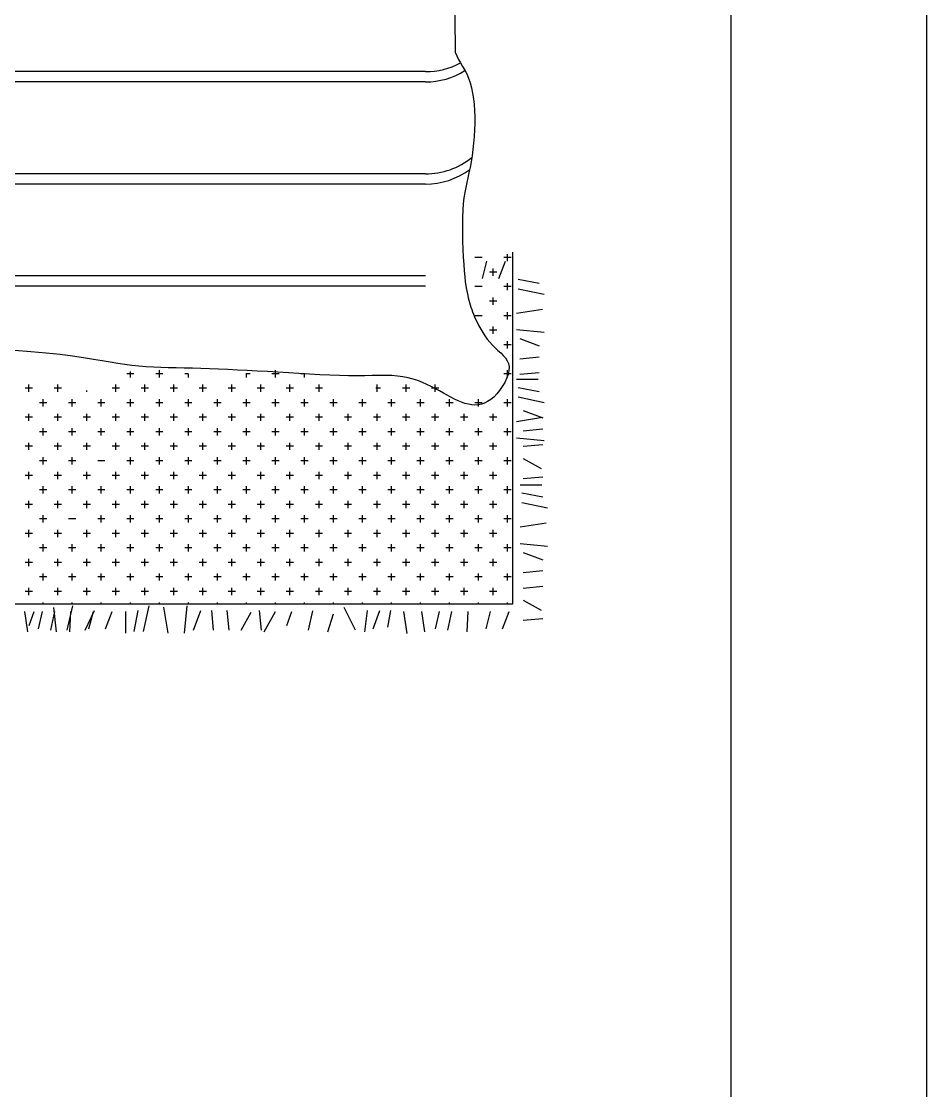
# Model space of a CAD drawing. Header units: inches. Extents: x 8.1 to 50.6, y 12.7 to 37.5.
# Drawn here: x 48.99 to 50.55, y 21.515 to 23.356 of the extents above; entities that cross this region are included whole.
import ezdxf

# ---------------------------------------------------------------- set-up
doc = ezdxf.new("R2010")
doc.units = ezdxf.units.IN
doc.header["$MEASUREMENT"] = 0
doc.layers.add('02', color=2, linetype='Continuous')
doc.layers.add('kadrbm', color=4, linetype='Continuous')

# ---------------------------------------------------------------- blocks, each defined once
blk = doc.blocks.new('kadrbm')
at = {"layer": 'kadrbm', "color": 4}
blk.add_lwpolyline([(0, 0), (0, 24.7972), (21, 24.7972), (21, 0), (0, 0)], close=True, dxfattribs=at)
blk.add_lwpolyline([(20.6631, 0.3257), (20.6631, 24.4603), (0.3369, 24.4603), (0.3369, 0.3257), (20.6631, 0.3257)], dxfattribs=at)

msp = doc.modelspace()

# ---------------------------------------------------------------- linework, layer by layer
at = {"layer": '02'}
for p, q in [((49.6866, 23.27), (48.1494, 23.27)), ((49.6866, 23.2524), (48.1494, 23.2524)), ((49.6866, 23.094), (48.1494, 23.094)), ((49.6866, 23.0764), (48.1494, 23.0764)), ((49.7844, 22.9496), (49.7719, 22.9496)), ((49.8344, 22.9496), (49.8219, 22.9496)), ((49.8282, 22.9433), (49.8282, 22.9558)), ((49.8368, 22.959), (49.8368, 22.3528)), ((49.7848, 22.9139), (49.7926, 22.9436)), ((49.8032, 22.9183), (49.8032, 22.9308)), ((49.813, 22.9139), (49.8246, 22.9436)), ((49.6866, 22.918), (48.1494, 22.918)), ((49.8094, 22.9246), (49.7969, 22.9246)), ((49.8463, 22.9125), (49.8825, 22.9057)), ((49.6866, 22.9004), (48.1494, 22.9004)), ((49.7844, 22.8996), (49.7719, 22.8996)), ((49.8344, 22.8996), (49.8219, 22.8996)), ((49.8282, 22.8933), (49.8282, 22.9058)), ((49.8463, 22.8961), (49.8909, 22.8866)), ((49.8094, 22.8746), (49.7969, 22.8746)), ((49.8032, 22.8683), (49.8032, 22.8808)), ((49.8282, 22.8433), (49.8282, 22.8558)), ((49.8437, 22.8538), (49.8882, 22.8611)), ((49.7844, 22.8496), (49.7719, 22.8496)), ((49.8344, 22.8496), (49.8219, 22.8496)), ((49.8094, 22.8246), (49.7969, 22.8246)), ((49.8032, 22.8183), (49.8032, 22.8308)), ((49.8437, 22.8256), (49.8909, 22.8211)), ((49.8344, 22.7996), (49.8219, 22.7996)), ((49.8282, 22.7933), (49.8282, 22.8058)), ((49.849, 22.8102), (49.8825, 22.7974)), ((49.849, 22.7755), (49.8825, 22.7788)), ((49.1844, 22.7496), (49.1719, 22.7496)), ((49.1782, 22.7433), (49.1782, 22.7537)), ((49.2344, 22.7496), (49.2219, 22.7496)), ((49.2282, 22.7433), (49.2282, 22.7558)), ((49.278, 22.7496), (49.2719, 22.7496)), ((49.2782, 22.7433), (49.2782, 22.7495)), ((49.3844, 22.7496), (49.3769, 22.7496)), ((49.3782, 22.7433), (49.3782, 22.7505)), ((49.4344, 22.7496), (49.4219, 22.7496)), ((49.4282, 22.7433), (49.4282, 22.7558)), ((49.4789, 22.7496), (49.4719, 22.7496)), ((49.4782, 22.7433), (49.4782, 22.7498)), ((49.8344, 22.7496), (49.8219, 22.7496)), ((49.8282, 22.7433), (49.8282, 22.7558)), ((49.849, 22.7486), (49.8825, 22.7519)), ((49.0032, 22.7183), (49.0032, 22.7308)), ((49.0532, 22.7183), (49.0532, 22.7308)), ((49.1532, 22.7183), (49.1532, 22.7308)), ((49.2032, 22.7183), (49.2032, 22.7308)), ((49.2532, 22.7183), (49.2532, 22.7308)), ((49.3032, 22.7183), (49.3032, 22.7308)), ((49.3532, 22.7183), (49.3532, 22.7308)), ((49.4032, 22.7183), (49.4032, 22.7308)), ((49.4532, 22.7183), (49.4532, 22.7308)), ((49.5032, 22.7183), (49.5032, 22.7308)), ((49.6032, 22.7183), (49.6032, 22.7308)), ((49.6532, 22.7183), (49.6532, 22.7308)), ((49.7032, 22.7183), (49.7032, 22.7308)), ((49.8437, 22.7402), (49.881, 22.7402)), ((49.8463, 22.7261), (49.8825, 22.7192)), ((49.0094, 22.7246), (48.9969, 22.7246)), ((49.0594, 22.7246), (49.0469, 22.7246)), ((49.1032, 22.7183), (49.1032, 22.7208)), ((49.1594, 22.7246), (49.1469, 22.7246)), ((49.2094, 22.7246), (49.1969, 22.7246)), ((49.2594, 22.7246), (49.2469, 22.7246)), ((49.3094, 22.7246), (49.2969, 22.7246)), ((49.3594, 22.7246), (49.3469, 22.7246)), ((49.4094, 22.7246), (49.3969, 22.7246)), ((49.4594, 22.7246), (49.4469, 22.7246)), ((49.5094, 22.7246), (49.4969, 22.7246)), ((49.6094, 22.7246), (49.6011, 22.7246)), ((49.6594, 22.7246), (49.6469, 22.7246)), ((49.7094, 22.7246), (49.6969, 22.7246)), ((49.8463, 22.7097), (49.8909, 22.7002)), ((49.0344, 22.6996), (49.0219, 22.6996)), ((49.0282, 22.6933), (49.0282, 22.7058)), ((49.0844, 22.6996), (49.0719, 22.6996)), ((49.0782, 22.6933), (49.0782, 22.7058)), ((49.1344, 22.6996), (49.1219, 22.6996)), ((49.1282, 22.6933), (49.1282, 22.7058)), ((49.1844, 22.6996), (49.1719, 22.6996)), ((49.1782, 22.6933), (49.1782, 22.7058)), ((49.2344, 22.6996), (49.2219, 22.6996)), ((49.2282, 22.6933), (49.2282, 22.7058)), ((49.2844, 22.6996), (49.2719, 22.6996)), ((49.2782, 22.6933), (49.2782, 22.7058)), ((49.3344, 22.6996), (49.3219, 22.6996)), ((49.3282, 22.6933), (49.3282, 22.7058)), ((49.3844, 22.6996), (49.3719, 22.6996)), ((49.3782, 22.6933), (49.3782, 22.7058)), ((49.4344, 22.6996), (49.4219, 22.6996)), ((49.4282, 22.6933), (49.4282, 22.7058)), ((49.4844, 22.6996), (49.4719, 22.6996)), ((49.4782, 22.6933), (49.4782, 22.7058)), ((49.5344, 22.6996), (49.5219, 22.6996)), ((49.5282, 22.6933), (49.5282, 22.7058)), ((49.5844, 22.6996), (49.5719, 22.6996)), ((49.5782, 22.6933), (49.5782, 22.7058)), ((49.6344, 22.6996), (49.6219, 22.6996)), ((49.6282, 22.6933), (49.6282, 22.7058)), ((49.6844, 22.6996), (49.6719, 22.6996)), ((49.6782, 22.6933), (49.6782, 22.7058)), ((49.7344, 22.6996), (49.7219, 22.6996)), ((49.7282, 22.6933), (49.7282, 22.7058)), ((49.7844, 22.6996), (49.7719, 22.6996)), ((49.7782, 22.6933), (49.7782, 22.7058)), ((49.8344, 22.6996), (49.8219, 22.6996)), ((49.8282, 22.6933), (49.8282, 22.7058)), ((49.0094, 22.6746), (48.9969, 22.6746)), ((49.0032, 22.6683), (49.0032, 22.6808)), ((49.0594, 22.6746), (49.0469, 22.6746)), ((49.0532, 22.6683), (49.0532, 22.6808)), ((49.1094, 22.6746), (49.0969, 22.6746)), ((49.1032, 22.6683), (49.1032, 22.6808)), ((49.1594, 22.6746), (49.1469, 22.6746)), ((49.1532, 22.6683), (49.1532, 22.6808)), ((49.2094, 22.6746), (49.1969, 22.6746)), ((49.2032, 22.6683), (49.2032, 22.6808)), ((49.2594, 22.6746), (49.2469, 22.6746)), ((49.2532, 22.6683), (49.2532, 22.6808)), ((49.3094, 22.6746), (49.2969, 22.6746)), ((49.3032, 22.6683), (49.3032, 22.6808)), ((49.3594, 22.6746), (49.3469, 22.6746)), ((49.3532, 22.6683), (49.3532, 22.6808)), ((49.4094, 22.6746), (49.3969, 22.6746)), ((49.4032, 22.6683), (49.4032, 22.6808)), ((49.4594, 22.6746), (49.4469, 22.6746)), ((49.4532, 22.6683), (49.4532, 22.6808)), ((49.5094, 22.6746), (49.4969, 22.6746)), ((49.5032, 22.6683), (49.5032, 22.6808)), ((49.5594, 22.6746), (49.5469, 22.6746)), ((49.5532, 22.6683), (49.5532, 22.6808)), ((49.6094, 22.6746), (49.5969, 22.6746)), ((49.6032, 22.6683), (49.6032, 22.6808)), ((49.6594, 22.6746), (49.6469, 22.6746)), ((49.6532, 22.6683), (49.6532, 22.6808)), ((49.7094, 22.6746), (49.6969, 22.6746)), ((49.7032, 22.6683), (49.7032, 22.6808)), ((49.7594, 22.6746), (49.7469, 22.6746)), ((49.7532, 22.6683), (49.7532, 22.6808)), ((49.8094, 22.6746), (49.7969, 22.6746)), ((49.8032, 22.6683), (49.8032, 22.6808)), ((49.8437, 22.6674), (49.8882, 22.6746)), ((49.8552, 22.6862), (49.8887, 22.6734)), ((49.0282, 22.6433), (49.0282, 22.6558)), ((49.0782, 22.6433), (49.0782, 22.6558)), ((49.1282, 22.6433), (49.1282, 22.6558)), ((49.1782, 22.6433), (49.1782, 22.6558)), ((49.2282, 22.6433), (49.2282, 22.6558)), ((49.2782, 22.6433), (49.2782, 22.6558)), ((49.3282, 22.6433), (49.3282, 22.6558)), ((49.3782, 22.6433), (49.3782, 22.6558)), ((49.4282, 22.6433), (49.4282, 22.6558)), ((49.4782, 22.6433), (49.4782, 22.6558)), ((49.5282, 22.6433), (49.5282, 22.6558)), ((49.5782, 22.6433), (49.5782, 22.6558)), ((49.6282, 22.6433), (49.6282, 22.6558)), ((49.6782, 22.6433), (49.6782, 22.6558)), ((49.7282, 22.6433), (49.7282, 22.6558)), ((49.7782, 22.6433), (49.7782, 22.6558)), ((49.8282, 22.6433), (49.8282, 22.6558)), ((49.8552, 22.6515), (49.8887, 22.6547)), ((49.0344, 22.6496), (49.0219, 22.6496)), ((49.0844, 22.6496), (49.0719, 22.6496)), ((49.1344, 22.6496), (49.1219, 22.6496)), ((49.1844, 22.6496), (49.1719, 22.6496)), ((49.2344, 22.6496), (49.2219, 22.6496)), ((49.2844, 22.6496), (49.2719, 22.6496)), ((49.3344, 22.6496), (49.3219, 22.6496)), ((49.3844, 22.6496), (49.3719, 22.6496)), ((49.4344, 22.6496), (49.4219, 22.6496)), ((49.4844, 22.6496), (49.4719, 22.6496)), ((49.5344, 22.6496), (49.5219, 22.6496)), ((49.5844, 22.6496), (49.5719, 22.6496)), ((49.6344, 22.6496), (49.6219, 22.6496)), ((49.6844, 22.6496), (49.6719, 22.6496)), ((49.7344, 22.6496), (49.7219, 22.6496)), ((49.7844, 22.6496), (49.7719, 22.6496)), ((49.8344, 22.6496), (49.8219, 22.6496)), ((49.8437, 22.6392), (49.8909, 22.6346)), ((49.0094, 22.6246), (48.9969, 22.6246)), ((49.0032, 22.6183), (49.0032, 22.6308)), ((49.0594, 22.6246), (49.0469, 22.6246)), ((49.0532, 22.6183), (49.0532, 22.6308)), ((49.1094, 22.6246), (49.0969, 22.6246)), ((49.1032, 22.6183), (49.1032, 22.6308)), ((49.1594, 22.6246), (49.1469, 22.6246)), ((49.1532, 22.6183), (49.1532, 22.6308)), ((49.2094, 22.6246), (49.1969, 22.6246)), ((49.2032, 22.6183), (49.2032, 22.6308)), ((49.2594, 22.6246), (49.2469, 22.6246)), ((49.2532, 22.6183), (49.2532, 22.6308)), ((49.3094, 22.6246), (49.2969, 22.6246)), ((49.3032, 22.6183), (49.3032, 22.6308)), ((49.3594, 22.6246), (49.3469, 22.6246)), ((49.3532, 22.6183), (49.3532, 22.6308)), ((49.4094, 22.6246), (49.3969, 22.6246)), ((49.4032, 22.6183), (49.4032, 22.6308)), ((49.4594, 22.6246), (49.4469, 22.6246)), ((49.4532, 22.6183), (49.4532, 22.6308)), ((49.5094, 22.6246), (49.4969, 22.6246)), ((49.5032, 22.6183), (49.5032, 22.6308)), ((49.5594, 22.6246), (49.5469, 22.6246)), ((49.5532, 22.6183), (49.5532, 22.6308)), ((49.6094, 22.6246), (49.5969, 22.6246)), ((49.6032, 22.6183), (49.6032, 22.6308)), ((49.6594, 22.6246), (49.6469, 22.6246)), ((49.6532, 22.6183), (49.6532, 22.6308)), ((49.7094, 22.6246), (49.6969, 22.6246)), ((49.7032, 22.6183), (49.7032, 22.6308)), ((49.7594, 22.6246), (49.7469, 22.6246)), ((49.7532, 22.6183), (49.7532, 22.6308)), ((49.8094, 22.6246), (49.7969, 22.6246)), ((49.8032, 22.6183), (49.8032, 22.6308)), ((49.8552, 22.6246), (49.8887, 22.6278)), ((49.0344, 22.5996), (49.0219, 22.5996)), ((49.0282, 22.5933), (49.0282, 22.6058)), ((49.0844, 22.5996), (49.0719, 22.5996)), ((49.0782, 22.5933), (49.0782, 22.6058)), ((49.1344, 22.5996), (49.1219, 22.5996)), ((49.1844, 22.5996), (49.1719, 22.5996)), ((49.1782, 22.5933), (49.1782, 22.6058)), ((49.2344, 22.5996), (49.2219, 22.5996)), ((49.2282, 22.5933), (49.2282, 22.6058)), ((49.2844, 22.5996), (49.2719, 22.5996)), ((49.2782, 22.5933), (49.2782, 22.6058)), ((49.3344, 22.5996), (49.3219, 22.5996)), ((49.3282, 22.5933), (49.3282, 22.6058)), ((49.3844, 22.5996), (49.3719, 22.5996)), ((49.3782, 22.5933), (49.3782, 22.6058)), ((49.4344, 22.5996), (49.4219, 22.5996)), ((49.4282, 22.5933), (49.4282, 22.6058)), ((49.4844, 22.5996), (49.4719, 22.5996)), ((49.4782, 22.5933), (49.4782, 22.6058)), ((49.5344, 22.5996), (49.5219, 22.5996)), ((49.5282, 22.5933), (49.5282, 22.6058)), ((49.5844, 22.5996), (49.5719, 22.5996)), ((49.5782, 22.5933), (49.5782, 22.6058)), ((49.6344, 22.5996), (49.6219, 22.5996)), ((49.6282, 22.5933), (49.6282, 22.6058)), ((49.6844, 22.5996), (49.6719, 22.5996)), ((49.6782, 22.5933), (49.6782, 22.6058)), ((49.7344, 22.5996), (49.7219, 22.5996)), ((49.7282, 22.5933), (49.7282, 22.6058)), ((49.7844, 22.5996), (49.7719, 22.5996)), ((49.7782, 22.5933), (49.7782, 22.6058)), ((49.8344, 22.5996), (49.8219, 22.5996)), ((49.8282, 22.5933), (49.8282, 22.6058)), ((49.8552, 22.6039), (49.886, 22.5865)), ((49.0032, 22.5683), (49.0032, 22.5808)), ((49.0532, 22.5683), (49.0532, 22.5808)), ((49.1032, 22.5683), (49.1032, 22.5808)), ((49.1532, 22.5683), (49.1532, 22.5808)), ((49.2032, 22.5683), (49.2032, 22.5808)), ((49.2532, 22.5683), (49.2532, 22.5808)), ((49.3032, 22.5683), (49.3032, 22.5808)), ((49.3532, 22.5683), (49.3532, 22.5808)), ((49.4032, 22.5683), (49.4032, 22.5808)), ((49.4532, 22.5683), (49.4532, 22.5808)), ((49.5032, 22.5683), (49.5032, 22.5808)), ((49.5532, 22.5683), (49.5532, 22.5808)), ((49.6032, 22.5683), (49.6032, 22.5808)), ((49.6532, 22.5683), (49.6532, 22.5808)), ((49.7032, 22.5683), (49.7032, 22.5808)), ((49.7532, 22.5683), (49.7532, 22.5808)), ((49.8032, 22.5683), (49.8032, 22.5808)), ((49.0094, 22.5746), (48.9969, 22.5746)), ((49.0594, 22.5746), (49.0469, 22.5746)), ((49.1094, 22.5746), (49.0969, 22.5746)), ((49.1594, 22.5746), (49.1469, 22.5746)), ((49.2094, 22.5746), (49.1969, 22.5746)), ((49.2594, 22.5746), (49.2469, 22.5746)), ((49.3094, 22.5746), (49.2969, 22.5746)), ((49.3594, 22.5746), (49.3469, 22.5746)), ((49.4094, 22.5746), (49.3969, 22.5746)), ((49.4594, 22.5746), (49.4469, 22.5746)), ((49.5094, 22.5746), (49.4969, 22.5746)), ((49.5594, 22.5746), (49.5469, 22.5746)), ((49.6094, 22.5746), (49.5969, 22.5746)), ((49.6594, 22.5746), (49.6469, 22.5746)), ((49.7094, 22.5746), (49.6969, 22.5746)), ((49.7594, 22.5746), (49.7469, 22.5746)), ((49.8094, 22.5746), (49.7969, 22.5746)), ((49.8552, 22.5691), (49.8887, 22.5723)), ((49.0344, 22.5496), (49.0219, 22.5496)), ((49.0282, 22.5433), (49.0282, 22.5558)), ((49.0844, 22.5496), (49.0719, 22.5496)), ((49.0782, 22.5433), (49.0782, 22.5558)), ((49.1344, 22.5496), (49.1219, 22.5496)), ((49.1282, 22.5433), (49.1282, 22.5558)), ((49.1844, 22.5496), (49.1719, 22.5496)), ((49.1782, 22.5433), (49.1782, 22.5558)), ((49.2344, 22.5496), (49.2219, 22.5496)), ((49.2282, 22.5433), (49.2282, 22.5558)), ((49.2844, 22.5496), (49.2719, 22.5496)), ((49.2782, 22.5433), (49.2782, 22.5558)), ((49.3344, 22.5496), (49.3219, 22.5496)), ((49.3282, 22.5433), (49.3282, 22.5558)), ((49.3844, 22.5496), (49.3719, 22.5496)), ((49.3782, 22.5433), (49.3782, 22.5558)), ((49.4344, 22.5496), (49.4219, 22.5496)), ((49.4282, 22.5433), (49.4282, 22.5558)), ((49.4844, 22.5496), (49.4719, 22.5496)), ((49.4782, 22.5433), (49.4782, 22.5558)), ((49.5344, 22.5496), (49.5219, 22.5496)), ((49.5282, 22.5433), (49.5282, 22.5558)), ((49.5844, 22.5496), (49.5719, 22.5496)), ((49.5782, 22.5433), (49.5782, 22.5558)), ((49.6344, 22.5496), (49.6219, 22.5496)), ((49.6282, 22.5433), (49.6282, 22.5558)), ((49.6844, 22.5496), (49.6719, 22.5496)), ((49.6782, 22.5433), (49.6782, 22.5558)), ((49.7344, 22.5496), (49.7219, 22.5496)), ((49.7282, 22.5433), (49.7282, 22.5558)), ((49.7844, 22.5496), (49.7719, 22.5496)), ((49.7782, 22.5433), (49.7782, 22.5558)), ((49.8344, 22.5496), (49.8219, 22.5496)), ((49.8282, 22.5433), (49.8282, 22.5558)), ((49.8499, 22.5584), (49.8872, 22.5584)), ((49.8526, 22.5443), (49.8887, 22.5375)), ((49.0094, 22.5246), (48.9969, 22.5246)), ((49.0032, 22.5183), (49.0032, 22.5308)), ((49.0594, 22.5246), (49.0469, 22.5246)), ((49.0532, 22.5183), (49.0532, 22.5308)), ((49.1094, 22.5246), (49.0969, 22.5246)), ((49.1032, 22.5183), (49.1032, 22.5308)), ((49.1594, 22.5246), (49.1469, 22.5246)), ((49.1532, 22.5183), (49.1532, 22.5308)), ((49.2094, 22.5246), (49.1969, 22.5246)), ((49.2032, 22.5183), (49.2032, 22.5308)), ((49.2594, 22.5246), (49.2469, 22.5246)), ((49.2532, 22.5183), (49.2532, 22.5308)), ((49.3094, 22.5246), (49.2969, 22.5246)), ((49.3032, 22.5183), (49.3032, 22.5308)), ((49.3594, 22.5246), (49.3469, 22.5246)), ((49.3532, 22.5183), (49.3532, 22.5308)), ((49.4094, 22.5246), (49.3969, 22.5246)), ((49.4032, 22.5183), (49.4032, 22.5308)), ((49.4594, 22.5246), (49.4469, 22.5246)), ((49.4532, 22.5183), (49.4532, 22.5308)), ((49.5094, 22.5246), (49.4969, 22.5246)), ((49.5032, 22.5183), (49.5032, 22.5308)), ((49.5594, 22.5246), (49.5469, 22.5246)), ((49.5532, 22.5183), (49.5532, 22.5308)), ((49.6094, 22.5246), (49.5969, 22.5246)), ((49.6032, 22.5183), (49.6032, 22.5308)), ((49.6594, 22.5246), (49.6469, 22.5246)), ((49.6532, 22.5183), (49.6532, 22.5308)), ((49.7094, 22.5246), (49.6969, 22.5246)), ((49.7032, 22.5183), (49.7032, 22.5308)), ((49.7594, 22.5246), (49.7469, 22.5246)), ((49.7532, 22.5183), (49.7532, 22.5308)), ((49.8094, 22.5246), (49.7969, 22.5246)), ((49.8032, 22.5183), (49.8032, 22.5308)), ((49.8526, 22.528), (49.8971, 22.5184)), ((49.0282, 22.4933), (49.0282, 22.5058)), ((49.1282, 22.4933), (49.1282, 22.5058)), ((49.1782, 22.4933), (49.1782, 22.5058)), ((49.2282, 22.4933), (49.2282, 22.5058)), ((49.2782, 22.4933), (49.2782, 22.5058)), ((49.3282, 22.4933), (49.3282, 22.5058)), ((49.3782, 22.4933), (49.3782, 22.5058)), ((49.4282, 22.4933), (49.4282, 22.5058)), ((49.4782, 22.4933), (49.4782, 22.5058)), ((49.5282, 22.4933), (49.5282, 22.5058)), ((49.5782, 22.4933), (49.5782, 22.5058)), ((49.6282, 22.4933), (49.6282, 22.5058)), ((49.6782, 22.4933), (49.6782, 22.5058)), ((49.7282, 22.4933), (49.7282, 22.5058)), ((49.7782, 22.4933), (49.7782, 22.5058)), ((49.8282, 22.4933), (49.8282, 22.5058)), ((49.0344, 22.4996), (49.0219, 22.4996)), ((49.0844, 22.4996), (49.0719, 22.4996)), ((49.1344, 22.4996), (49.1219, 22.4996)), ((49.1844, 22.4996), (49.1719, 22.4996)), ((49.2344, 22.4996), (49.2219, 22.4996)), ((49.2844, 22.4996), (49.2719, 22.4996)), ((49.3344, 22.4996), (49.3219, 22.4996)), ((49.3844, 22.4996), (49.3719, 22.4996)), ((49.4344, 22.4996), (49.4219, 22.4996)), ((49.4844, 22.4996), (49.4719, 22.4996)), ((49.5344, 22.4996), (49.5219, 22.4996)), ((49.5844, 22.4996), (49.5719, 22.4996)), ((49.6344, 22.4996), (49.6219, 22.4996)), ((49.6844, 22.4996), (49.6719, 22.4996)), ((49.7344, 22.4996), (49.7219, 22.4996)), ((49.7844, 22.4996), (49.7719, 22.4996)), ((49.8344, 22.4996), (49.8219, 22.4996)), ((49.8499, 22.4857), (49.8944, 22.4929)), ((49.0094, 22.4746), (48.9969, 22.4746)), ((49.0032, 22.4683), (49.0032, 22.4808)), ((49.0594, 22.4746), (49.0469, 22.4746)), ((49.0532, 22.4683), (49.0532, 22.4808)), ((49.1094, 22.4746), (49.0969, 22.4746)), ((49.1032, 22.4683), (49.1032, 22.4808)), ((49.1594, 22.4746), (49.1469, 22.4746)), ((49.1532, 22.4683), (49.1532, 22.4808)), ((49.2094, 22.4746), (49.1969, 22.4746)), ((49.2032, 22.4683), (49.2032, 22.4808)), ((49.2594, 22.4746), (49.2469, 22.4746)), ((49.2532, 22.4683), (49.2532, 22.4808)), ((49.3094, 22.4746), (49.2969, 22.4746)), ((49.3032, 22.4683), (49.3032, 22.4808)), ((49.3594, 22.4746), (49.3469, 22.4746)), ((49.3532, 22.4683), (49.3532, 22.4808)), ((49.4094, 22.4746), (49.3969, 22.4746)), ((49.4032, 22.4683), (49.4032, 22.4808)), ((49.4594, 22.4746), (49.4469, 22.4746)), ((49.4532, 22.4683), (49.4532, 22.4808)), ((49.5094, 22.4746), (49.4969, 22.4746)), ((49.5032, 22.4683), (49.5032, 22.4808)), ((49.5594, 22.4746), (49.5469, 22.4746)), ((49.5532, 22.4683), (49.5532, 22.4808)), ((49.6094, 22.4746), (49.5969, 22.4746)), ((49.6032, 22.4683), (49.6032, 22.4808)), ((49.6594, 22.4746), (49.6469, 22.4746)), ((49.6532, 22.4683), (49.6532, 22.4808)), ((49.7094, 22.4746), (49.6969, 22.4746)), ((49.7032, 22.4683), (49.7032, 22.4808)), ((49.7594, 22.4746), (49.7469, 22.4746)), ((49.7532, 22.4683), (49.7532, 22.4808)), ((49.8094, 22.4746), (49.7969, 22.4746)), ((49.8032, 22.4683), (49.8032, 22.4808)), ((49.0344, 22.4496), (49.0219, 22.4496)), ((49.0282, 22.4433), (49.0282, 22.4558)), ((49.0844, 22.4496), (49.0719, 22.4496)), ((49.0782, 22.4433), (49.0782, 22.4558)), ((49.1344, 22.4496), (49.1219, 22.4496)), ((49.1282, 22.4433), (49.1282, 22.4558)), ((49.1844, 22.4496), (49.1719, 22.4496)), ((49.1782, 22.4433), (49.1782, 22.4558)), ((49.2344, 22.4496), (49.2219, 22.4496)), ((49.2282, 22.4433), (49.2282, 22.4558)), ((49.2844, 22.4496), (49.2719, 22.4496)), ((49.2782, 22.4433), (49.2782, 22.4558)), ((49.3344, 22.4496), (49.3219, 22.4496)), ((49.3282, 22.4433), (49.3282, 22.4558)), ((49.3844, 22.4496), (49.3719, 22.4496)), ((49.3782, 22.4433), (49.3782, 22.4558)), ((49.4344, 22.4496), (49.4219, 22.4496)), ((49.4282, 22.4433), (49.4282, 22.4558)), ((49.4844, 22.4496), (49.4719, 22.4496)), ((49.4782, 22.4433), (49.4782, 22.4558)), ((49.5344, 22.4496), (49.5219, 22.4496)), ((49.5282, 22.4433), (49.5282, 22.4558)), ((49.5844, 22.4496), (49.5719, 22.4496)), ((49.5782, 22.4433), (49.5782, 22.4558)), ((49.6344, 22.4496), (49.6219, 22.4496)), ((49.6282, 22.4433), (49.6282, 22.4558)), ((49.6844, 22.4496), (49.6719, 22.4496)), ((49.6782, 22.4433), (49.6782, 22.4558)), ((49.7344, 22.4496), (49.7219, 22.4496)), ((49.7282, 22.4433), (49.7282, 22.4558)), ((49.7844, 22.4496), (49.7719, 22.4496)), ((49.7782, 22.4433), (49.7782, 22.4558)), ((49.8344, 22.4496), (49.8219, 22.4496)), ((49.8282, 22.4433), (49.8282, 22.4558)), ((49.8499, 22.4575), (49.8971, 22.4529)), ((49.0032, 22.4183), (49.0032, 22.4308)), ((49.0532, 22.4183), (49.0532, 22.4308)), ((49.1032, 22.4183), (49.1032, 22.4308)), ((49.1532, 22.4183), (49.1532, 22.4308)), ((49.2032, 22.4183), (49.2032, 22.4308)), ((49.2532, 22.4183), (49.2532, 22.4308)), ((49.3032, 22.4183), (49.3032, 22.4308)), ((49.3532, 22.4183), (49.3532, 22.4308)), ((49.4032, 22.4183), (49.4032, 22.4308)), ((49.4532, 22.4183), (49.4532, 22.4308)), ((49.5032, 22.4183), (49.5032, 22.4308)), ((49.5532, 22.4183), (49.5532, 22.4308)), ((49.6032, 22.4183), (49.6032, 22.4308)), ((49.6532, 22.4183), (49.6532, 22.4308)), ((49.7032, 22.4183), (49.7032, 22.4308)), ((49.7532, 22.4183), (49.7532, 22.4308)), ((49.8032, 22.4183), (49.8032, 22.4308)), ((49.8552, 22.442), (49.8887, 22.4293)), ((49.0094, 22.4246), (48.9969, 22.4246)), ((49.0594, 22.4246), (49.0469, 22.4246)), ((49.1094, 22.4246), (49.0969, 22.4246)), ((49.1594, 22.4246), (49.1469, 22.4246)), ((49.2094, 22.4246), (49.1969, 22.4246)), ((49.2594, 22.4246), (49.2469, 22.4246)), ((49.3094, 22.4246), (49.2969, 22.4246)), ((49.3594, 22.4246), (49.3469, 22.4246)), ((49.4094, 22.4246), (49.3969, 22.4246)), ((49.4594, 22.4246), (49.4469, 22.4246)), ((49.5094, 22.4246), (49.4969, 22.4246)), ((49.5594, 22.4246), (49.5469, 22.4246)), ((49.6094, 22.4246), (49.5969, 22.4246)), ((49.6594, 22.4246), (49.6469, 22.4246)), ((49.7094, 22.4246), (49.6969, 22.4246)), ((49.7594, 22.4246), (49.7469, 22.4246)), ((49.8094, 22.4246), (49.7969, 22.4246)), ((49.0344, 22.3996), (49.0219, 22.3996)), ((49.0282, 22.3933), (49.0282, 22.4058)), ((49.0844, 22.3996), (49.0719, 22.3996)), ((49.0782, 22.3933), (49.0782, 22.4058)), ((49.1344, 22.3996), (49.1219, 22.3996)), ((49.1282, 22.3933), (49.1282, 22.4058)), ((49.1844, 22.3996), (49.1719, 22.3996)), ((49.1782, 22.3933), (49.1782, 22.4058)), ((49.2344, 22.3996), (49.2219, 22.3996)), ((49.2282, 22.3933), (49.2282, 22.4058)), ((49.2844, 22.3996), (49.2719, 22.3996)), ((49.2782, 22.3933), (49.2782, 22.4058)), ((49.3344, 22.3996), (49.3219, 22.3996)), ((49.3282, 22.3933), (49.3282, 22.4058)), ((49.3844, 22.3996), (49.3719, 22.3996)), ((49.3782, 22.3933), (49.3782, 22.4058)), ((49.4344, 22.3996), (49.4219, 22.3996)), ((49.4282, 22.3933), (49.4282, 22.4058)), ((49.4844, 22.3996), (49.4719, 22.3996)), ((49.4782, 22.3933), (49.4782, 22.4058)), ((49.5344, 22.3996), (49.5219, 22.3996)), ((49.5282, 22.3933), (49.5282, 22.4058)), ((49.5844, 22.3996), (49.5719, 22.3996)), ((49.5782, 22.3933), (49.5782, 22.4058)), ((49.6344, 22.3996), (49.6219, 22.3996)), ((49.6282, 22.3933), (49.6282, 22.4058)), ((49.6844, 22.3996), (49.6719, 22.3996)), ((49.6782, 22.3933), (49.6782, 22.4058)), ((49.7344, 22.3996), (49.7219, 22.3996)), ((49.7282, 22.3933), (49.7282, 22.4058)), ((49.7844, 22.3996), (49.7719, 22.3996)), ((49.7782, 22.3933), (49.7782, 22.4058)), ((49.8344, 22.3996), (49.8219, 22.3996)), ((49.8282, 22.3933), (49.8282, 22.4058)), ((49.8552, 22.4073), (49.8887, 22.4106)), ((49.0032, 22.3683), (49.0032, 22.3808)), ((49.0532, 22.3683), (49.0532, 22.3808)), ((49.1032, 22.3683), (49.1032, 22.3808)), ((49.1532, 22.3683), (49.1532, 22.3808)), ((49.2032, 22.3683), (49.2032, 22.3808)), ((49.2532, 22.3683), (49.2532, 22.3808)), ((49.3032, 22.3683), (49.3032, 22.3808)), ((49.3532, 22.3683), (49.3532, 22.3808)), ((49.4032, 22.3683), (49.4032, 22.3808)), ((49.4532, 22.3683), (49.4532, 22.3808)), ((49.5032, 22.3683), (49.5032, 22.3808)), ((49.5532, 22.3683), (49.5532, 22.3808)), ((49.6032, 22.3683), (49.6032, 22.3808)), ((49.6532, 22.3683), (49.6532, 22.3808)), ((49.7032, 22.3683), (49.7032, 22.3808)), ((49.7532, 22.3683), (49.7532, 22.3808)), ((49.8032, 22.3683), (49.8032, 22.3808)), ((49.8552, 22.3804), (49.8887, 22.3837)), ((49.0094, 22.3746), (48.9969, 22.3746)), ((49.0594, 22.3746), (49.0469, 22.3746)), ((49.1094, 22.3746), (49.0969, 22.3746)), ((49.1594, 22.3746), (49.1469, 22.3746)), ((49.2094, 22.3746), (49.1969, 22.3746)), ((49.2594, 22.3746), (49.2469, 22.3746)), ((49.3094, 22.3746), (49.2969, 22.3746)), ((49.3594, 22.3746), (49.3469, 22.3746)), ((49.4094, 22.3746), (49.3969, 22.3746)), ((49.4594, 22.3746), (49.4469, 22.3746)), ((49.5094, 22.3746), (49.4969, 22.3746)), ((49.5594, 22.3746), (49.5469, 22.3746)), ((49.6094, 22.3746), (49.5969, 22.3746)), ((49.6594, 22.3746), (49.6469, 22.3746)), ((49.7094, 22.3746), (49.6969, 22.3746)), ((49.7594, 22.3746), (49.7469, 22.3746)), ((49.8094, 22.3746), (49.7969, 22.3746)), ((49.8552, 22.3598), (49.886, 22.3424)), ((49.8368, 22.3528), (47.9298, 22.3528)), ((49.0013, 22.3051), (48.9965, 22.3402)), ((49.0039, 22.3158), (49.0123, 22.3402)), ((49.02, 22.3105), (49.0267, 22.3402)), ((49.0282, 22.3528), (49.0282, 22.3558)), ((49.0413, 22.3078), (49.048, 22.3402)), ((49.0507, 22.3051), (49.0461, 22.347)), ((49.0694, 22.3078), (49.0789, 22.3496)), ((49.0741, 22.3051), (49.0759, 22.3402)), ((49.0782, 22.3528), (49.0782, 22.3558)), ((49.1005, 22.3082), (49.1162, 22.3416)), ((49.1069, 22.3105), (49.1147, 22.3402)), ((49.1282, 22.3528), (49.1282, 22.3558)), ((49.1351, 22.3105), (49.1467, 22.3402)), ((49.1705, 22.3028), (49.1705, 22.3402)), ((49.1782, 22.3528), (49.1782, 22.3558)), ((49.1846, 22.3055), (49.1915, 22.3416)), ((49.201, 22.3055), (49.2105, 22.35)), ((49.2282, 22.3528), (49.2282, 22.3558)), ((49.2433, 22.3028), (49.236, 22.3474)), ((49.2715, 22.3028), (49.2761, 22.35)), ((49.2782, 22.3528), (49.2782, 22.3558)), ((49.2869, 22.3082), (49.2997, 22.3416)), ((49.3216, 22.3082), (49.3184, 22.3416)), ((49.3282, 22.3528), (49.3282, 22.3558)), ((49.3485, 22.3082), (49.3452, 22.3416)), ((49.3692, 22.3082), (49.3866, 22.339)), ((49.3782, 22.3528), (49.3782, 22.3558)), ((49.404, 22.3082), (49.4008, 22.3416)), ((49.4088, 22.3051), (49.4283, 22.3402)), ((49.4282, 22.3528), (49.4282, 22.3558)), ((49.448, 22.3158), (49.4565, 22.3402)), ((49.4782, 22.3528), (49.4782, 22.3558)), ((49.4853, 22.3082), (49.4926, 22.3413)), ((49.5282, 22.3528), (49.5282, 22.3558)), ((49.5658, 22.3078), (49.5467, 22.347)), ((49.5782, 22.3528), (49.5782, 22.3558)), ((49.5822, 22.3051), (49.5867, 22.3416)), ((49.5963, 22.3105), (49.6081, 22.3416)), ((49.6218, 22.3131), (49.6268, 22.3416)), ((49.6282, 22.3528), (49.6282, 22.3558)), ((49.655, 22.3025), (49.6495, 22.3402)), ((49.6782, 22.3528), (49.6782, 22.3558)), ((49.6854, 22.3051), (49.6806, 22.3402)), ((49.7041, 22.3105), (49.7109, 22.3402)), ((49.7254, 22.3078), (49.7321, 22.3402)), ((49.7282, 22.3528), (49.7282, 22.3558)), ((49.7582, 22.3051), (49.76, 22.3402)), ((49.7782, 22.3528), (49.7782, 22.3558)), ((49.791, 22.3105), (49.7989, 22.3402)), ((49.8192, 22.3105), (49.8308, 22.3402)), ((49.8282, 22.3528), (49.8282, 22.3558)), ((49.5185, 22.3051), (49.5281, 22.3359)), ((49.8552, 22.3249), (49.8887, 22.3282))]:
    msp.add_line(p, q, dxfattribs=at)
msp.add_lwpolyline([(49.7361, 23.484), (49.738, 23.3033), (49.7406, 23.2969), (49.7437, 23.2908), (49.7471, 23.2849), (49.7507, 23.2789), (49.7543, 23.2727), (49.7577, 23.266), (49.7607, 23.2586), (49.7634, 23.2506), (49.7658, 23.242), (49.7677, 23.2329), (49.7693, 23.2233), (49.7704, 23.2132), (49.7712, 23.2028), (49.7716, 23.1919), (49.7716, 23.1808), (49.7712, 23.1695), (49.7705, 23.1581), (49.7695, 23.1468), (49.7683, 23.1357), (49.7668, 23.125), (49.7652, 23.1147), (49.7634, 23.105), (49.7616, 23.0959), (49.7597, 23.0873), (49.7579, 23.079), (49.7561, 23.0705), (49.7545, 23.0618), (49.753, 23.0526), (49.7518, 23.0425), (49.7509, 23.0314), (49.7504, 23.0191), (49.7502, 23.0059), (49.7502, 22.992), (49.7505, 22.978), (49.751, 22.964), (49.7517, 22.9506), (49.7525, 22.938), (49.7533, 22.9267), (49.7543, 22.9168), (49.7552, 22.9083), (49.7562, 22.901), (49.7573, 22.8948), (49.7583, 22.8894), (49.7594, 22.8846), (49.7604, 22.8803), (49.7615, 22.8762), (49.7626, 22.8723), (49.7637, 22.8684), (49.7649, 22.8645), (49.7663, 22.8605), (49.7677, 22.8563), (49.7694, 22.852), (49.7713, 22.8475), (49.7735, 22.8426), (49.776, 22.8374), (49.7788, 22.8319), (49.7819, 22.8262), (49.7854, 22.8205), (49.7891, 22.8148), (49.793, 22.8093), (49.7973, 22.8039), (49.8019, 22.7988), (49.8066, 22.7942), (49.8115, 22.7897), (49.8162, 22.7855), (49.8206, 22.7812), (49.8244, 22.7768), (49.8275, 22.7721), (49.8297, 22.767), (49.8307, 22.7614), (49.8304, 22.7551), (49.8289, 22.7484), (49.8264, 22.7414), (49.8231, 22.7343), (49.819, 22.7274), (49.8144, 22.7208), (49.8094, 22.7148), (49.8043, 22.7095), (49.799, 22.7051), (49.7937, 22.7016), (49.7884, 22.6989), (49.7829, 22.6971), (49.7775, 22.696), (49.7719, 22.6957), (49.7663, 22.696), (49.7606, 22.697), (49.7547, 22.6985), (49.7488, 22.7006), (49.7428, 22.7031), (49.7367, 22.706), (49.7304, 22.7092), (49.7239, 22.7126), (49.7174, 22.7163), (49.7106, 22.72), (49.7037, 22.7238), (49.6965, 22.7276), (49.6891, 22.7312), (49.6815, 22.7346), (49.6735, 22.7378), (49.6653, 22.7405), (49.6567, 22.7428), (49.6477, 22.7445), (49.6383, 22.7457), (49.6284, 22.7463), (49.6179, 22.7466), (49.6068, 22.7465), (49.5949, 22.7463), (49.5822, 22.7461), (49.5686, 22.7459), (49.554, 22.746), (49.5384, 22.7463), (49.5218, 22.7469), (49.5046, 22.7477), (49.4868, 22.7487), (49.4687, 22.7498), (49.4504, 22.7509), (49.4322, 22.7521), (49.4142, 22.7532), (49.3966, 22.7542), (49.3794, 22.7552), (49.3626, 22.756), (49.3462, 22.7568), (49.3302, 22.7575), (49.3147, 22.7581), (49.2996, 22.7586), (49.285, 22.759), (49.2708, 22.7593), (49.257, 22.7596), (49.2436, 22.7599), (49.2305, 22.7603), (49.2178, 22.7608), (49.2052, 22.7615), (49.1929, 22.7625), (49.1808, 22.7638), (49.1687, 22.7654), (49.1564, 22.7673), (49.1435, 22.7695), (49.1297, 22.7719), (49.1145, 22.7744), (49.0976, 22.7771), (49.0787, 22.7798), (49.0573, 22.7825), (49.0333, 22.7852), (49.0069, 22.7876), (48.9785, 22.7898)], dxfattribs=at)
for centre, end in [((49.6876, 23.3947), 298.4654), ((49.6876, 23.3771), 302.5319), ((49.6876, 23.2187), 309.1707), ((49.6876, 23.2011), 307.0761)]:
    msp.add_arc(centre, 0.1247, 269.5425, end, dxfattribs=at)

# ---------------------------------------------------------------- block references
at = {"layer": 'kadrbm'}
msp.add_blockref('kadrbm', (29.55, 12.725), dxfattribs=at)

doc.saveas('drawing.dxf')
